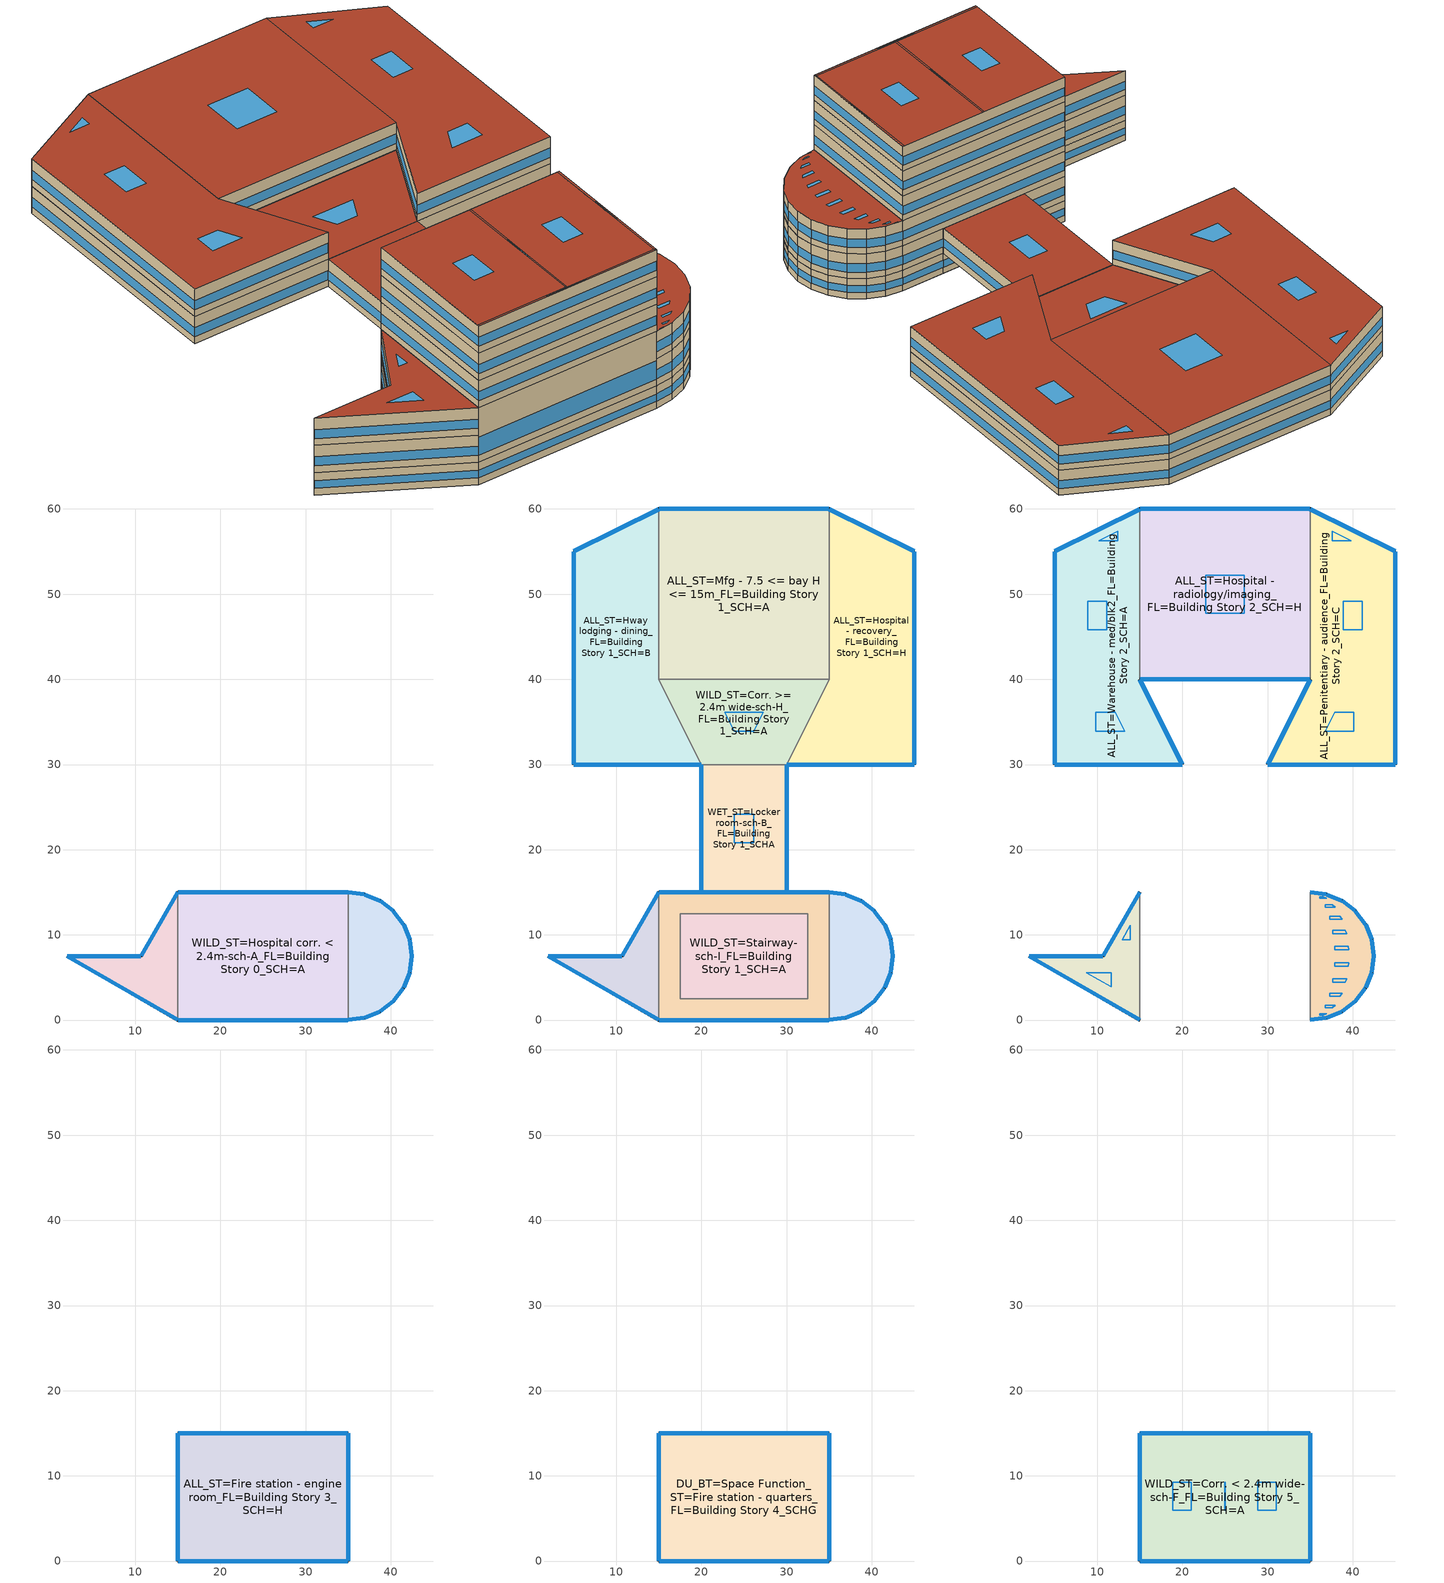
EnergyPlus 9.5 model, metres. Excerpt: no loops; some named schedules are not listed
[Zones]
ALL_ST=Library - stacks_FL=Building Story 0_SCH=C
 floor ground (BTAP-Grnd-Floor-Mass:U-0.757): 35,15 36.94,14.74 38.75,14 40.3,12.8 41.5,11.25 42.24,9.44 42.5,7.5 42.24,5.56 41.5,3.75 40.3,2.2 38.75,1 36.94,0.26 35,0 z-2.5
 wall outside (BTAP-Ext-Wall-Mass:U-0.21): 35,0 36.94,0.26 38.75,1 40.3,2.2 41.5,3.75 42.24,5.56 42.5,7.5 42.24,9.44 41.5,11.25 40.3,12.8 38.75,14 36.94,14.74 35,15 z-2.5:0
 wall to WILD_ST=Hospital corr. < 2.4m-sch-A_FL=Building Story 0_SCH=A (BTAP-Int-Wall): 35,15 35,0 z-2.5:0
 window (BTAP-Ext-FixedWindow:U=0.220 SHGC=0.600): 36.96,0.27 38.73,1 / 42.23,9.46 41.5,11.23 / 40.32,2.22 41.48,3.73 / 41.48,11.27 40.32,12.78 / 42.25,5.58 42.5,7.47 / 38.73,14 36.96,14.73 / 35.03,0 36.92,0.25 / 42.5,7.53 42.25,9.42 / 41.5,3.77 42.23,5.54 / 38.77,1.02 40.28,2.18 / 40.28,12.82 38.77,13.98 / 36.92,14.75 35.03,15 z-1.74:-0.88
WILD_ST=Electrical/Mechanical-sch-D_FL=Building Story 0_SCH=A
 floor ground (BTAP-Grnd-Floor-Mass:U-0.757): 15,15 15,0 2.01,7.5 10.67,7.5 z-2.5
 wall outside (BTAP-Ext-Wall-Mass:U-0.21): 15,15 10.67,7.5 2.01,7.5 15,0 z-2.5:0
 wall to WILD_ST=Hospital corr. < 2.4m-sch-A_FL=Building Story 0_SCH=A (BTAP-Int-Wall): 15,0 15,15 z-2.5:0
 window (BTAP-Ext-FixedWindow:U=0.220 SHGC=0.600): 2.03,7.49 14.98,0.01 / 10.64,7.5 2.04,7.5 / 14.99,14.98 10.68,7.52 z-1.74:-0.9
WILD_ST=Hospital corr. < 2.4m-sch-A_FL=Building Story 0_SCH=A
 floor ground (BTAP-Grnd-Floor-Mass:U-0.757): 35,15 35,0 15,0 15,15 z-2.5
 wall outside (BTAP-Ext-Wall-Mass:U-0.21): 15,0 35,0 / 35,15 30,15 20,15 15,15 z-2.5:0
 window (BTAP-Ext-FixedWindow:U=0.220 SHGC=0.600): 15.03,0 34.97,0 / 29.97,15 20.03,15 / 34.97,15 30.03,15 / 19.97,15 15.03,15 z-1.74:-0.9
ALL_ST=Hospital - recovery_FL=Building Story 1_SCH=H
 floor ground (BTAP-Grnd-Floor-Mass:U-0.757): 35,60 45,55 45,30 30,30 35,40 z0
 wall outside (BTAP-Ext-Wall-Mass:U-0.21): 30,30 45,30 45,55 35,60 z0:3.05
 wall to ALL_ST=Mfg - 7.5 <= bay H <= 15m_FL=Building Story 1_SCH=A (BTAP-Int-Wall): 35,60 35,40 z0:3.05
 wall to WILD_ST=Corr. >= 2.4m wide-sch-H_FL=Building Story 1_SCH=A (BTAP-Int-Wall): 35,40 30,30 z0:3.05
 window (BTAP-Ext-FixedWindow:U=0.220 SHGC=0.600): 44.98,55.01 35.02,59.99 / 45,30.03 45,54.97 / 30.03,30 44.97,30 z0.76:1.78
ALL_ST=Hway lodging - dining_FL=Building Story 1_SCH=B
 floor ground (BTAP-Grnd-Floor-Mass:U-0.757): 15,60 15,40 20,30 5,30 5,55 z0
 wall outside (BTAP-Ext-Wall-Mass:U-0.21): 15,60 5,55 5,30 20,30 z0:3.05
 wall to ALL_ST=Mfg - 7.5 <= bay H <= 15m_FL=Building Story 1_SCH=A (BTAP-Int-Wall): 15,40 15,60 z0:3.05
 wall to WILD_ST=Corr. >= 2.4m wide-sch-H_FL=Building Story 1_SCH=A (BTAP-Int-Wall): 20,30 15,40 z0:3.05
 window (BTAP-Ext-FixedWindow:U=0.220 SHGC=0.600): 5,54.97 5,30.03 / 14.98,59.99 5.02,55.01 / 5.03,30 19.97,30 z0.76:1.78
ALL_ST=Mfg - 7.5 <= bay H <= 15m_FL=Building Story 1_SCH=A
 floor ground (BTAP-Grnd-Floor-Mass:U-0.757): 35,60 35,40 15,40 15,60 z0
 wall outside (BTAP-Ext-Wall-Mass:U-0.21): 35,60 15,60 z0:3.05
 wall to WILD_ST=Corr. >= 2.4m wide-sch-H_FL=Building Story 1_SCH=A (BTAP-Int-Wall): 15,40 35,40 z0:3.05
 window (BTAP-Ext-FixedWindow:U=0.220 SHGC=0.600): 34.97,60 15.03,60 z0.76:1.78
ALL_ST=Museum - restoration_FL=Building Story 1_SCH=A
 floor to WILD_ST=Stairway-sch-I_FL=Building Story 1_SCH=A (BTAP-Int-Floor): 32.5,12.5 32.5,2.5 17.5,2.5 17.5,12.5 z3.05
 floor to WILD_ST=Hospital corr. < 2.4m-sch-A_FL=Building Story 0_SCH=A (BTAP-Int-Floor): 35,15 35,12.5 15,12.5 15,15 z0; 35,12.5 35,2.5 32.5,2.5 32.5,12.5 z0; 17.5,12.5 17.5,2.5 15,2.5 15,12.5 z0; 32.5,12.5 32.5,2.5 17.5,2.5 17.5,12.5 z0; 35,2.5 35,0 15,0 15,2.5 z0
 wall outside (BTAP-Ext-Wall-Mass:U-0.21): 15,0 35,0 z0:6.1; 35,15 15,15 z3.05:6.1; 20,15 15,15 / 35,15 30,15 z0:3.05
 wall to WILD_ST=Mfg - corr. >= 2.4m-sch-H_FL=Building Story 2_SCH=A (BTAP-Int-Wall): 35,0 35,15 z3.05:6.1
 wall to WILD_ST=Hospital corr. >= 2.4m-sch-E_FL=Building Story 1_SCH=A (BTAP-Int-Wall): 35,0 35,15 z0:3.05
 wall to ALL_ST=Religious - fellowship hall_FL=Building Story 1_SCH=C (BTAP-Int-Wall): 15,15 15,0 z0:3.05
 wall to WILD_ST=Stairway-sch-I_FL=Building Story 1_SCH=A (BTAP-Int-Wall): 32.5,2.5 17.5,2.5 17.5,12.5 32.5,12.5 32.5,2.5 z0:3.05
 wall to WET_ST=Locker room-sch-B_FL=Building Story 1_SCHA (BTAP-Int-Wall): 30,15 20,15 z0:3.05
 wall to WILD_ST=Mfg - corr. < 2.4m-sch-I_FL=Building Story 2_SCH=A (BTAP-Int-Wall): 15,15 15,0 z3.05:6.1
 window (BTAP-Ext-FixedWindow:U=0.220 SHGC=0.600): 15.03,0 34.97,0 z0.76:2.8; 34.97,15 15.03,15 z3.81:4.83; 19.97,15 15.03,15 / 34.97,15 30.03,15 z0.76:1.79
ALL_ST=Religious - fellowship hall_FL=Building Story 1_SCH=C
 floor to WILD_ST=Electrical/Mechanical-sch-D_FL=Building Story 0_SCH=A (BTAP-Int-Floor): 15,15 15,0 2.01,7.5 10.67,7.5 z0
 wall outside (BTAP-Ext-Wall-Mass:U-0.21): 15,15 10.67,7.5 2.01,7.5 15,0 z0:3.05
 window (BTAP-Ext-FixedWindow:U=0.220 SHGC=0.600): 2.03,7.49 14.98,0.01 / 10.64,7.5 2.04,7.5 / 14.99,14.98 10.68,7.52 z0.76:1.78
WET_ST=Locker room-sch-B_FL=Building Story 1_SCHA
 floor ground (BTAP-Grnd-Floor-Mass:U-0.757): 30,30 30,15 20,15 20,30 z0
 wall outside (BTAP-Ext-Wall-Mass:U-0.21): 30,15 30,30 / 20,30 20,15 z0:3.05
 wall to WILD_ST=Corr. >= 2.4m wide-sch-H_FL=Building Story 1_SCH=A (BTAP-Int-Wall): 30,30 20,30 z0:3.05
 window (BTAP-Ext-FixedWindow:U=0.220 SHGC=0.600): 30,15.03 30,29.97 / 20,29.97 20,15.03 z0.76:1.78
 roof outside (BTAP-Ext-Roof-Metal:U-0.162): 30,15 30,30 20,30 20,15 z3.05
 skylight (BTAP-Ext-Skylights:U=0.220 SHGC=0.600): 26.12,20.82 26.12,24.18 23.88,24.18 23.88,20.82 z3.05
WILD_ST=Corr. >= 2.4m wide-sch-H_FL=Building Story 1_SCH=A
 floor ground (BTAP-Grnd-Floor-Mass:U-0.757): 35,40 30,30 20,30 15,40 z0
 roof outside (BTAP-Ext-Roof-Metal:U-0.162): 30,30 35,40 15,40 20,30 z3.05
 skylight (BTAP-Ext-Skylights:U=0.220 SHGC=0.600): 26.12,33.88 27.24,36.12 22.76,36.12 23.88,33.88 z3.05
WILD_ST=Hospital corr. >= 2.4m-sch-E_FL=Building Story 1_SCH=A
 floor to ALL_ST=Library - stacks_FL=Building Story 0_SCH=C (BTAP-Int-Floor): 35,15 36.94,14.74 38.75,14 40.3,12.8 41.5,11.25 42.24,9.44 42.5,7.5 42.24,5.56 41.5,3.75 40.3,2.2 38.75,1 36.94,0.26 35,0 z0
 wall outside (BTAP-Ext-Wall-Mass:U-0.21): 35,0 36.94,0.26 38.75,1 40.3,2.2 41.5,3.75 42.24,5.56 42.5,7.5 42.24,9.44 41.5,11.25 40.3,12.8 38.75,14 36.94,14.74 35,15 z0:3.05
 window (BTAP-Ext-FixedWindow:U=0.220 SHGC=0.600): 36.92,14.75 35.03,15 / 38.73,14 36.96,14.73 / 40.28,12.82 38.77,13.98 / 41.48,11.27 40.32,12.78 / 42.23,9.46 41.5,11.23 / 42.5,7.53 42.25,9.42 / 42.25,5.58 42.5,7.47 / 41.5,3.77 42.23,5.54 / 40.32,2.22 41.48,3.73 / 38.77,1.02 40.28,2.18 / 36.96,0.27 38.73,1 / 35.03,0 36.92,0.25 z0.76:1.8
WILD_ST=Stairway-sch-I_FL=Building Story 1_SCH=A
 floor ground (BTAP-Grnd-Floor-Mass:U-0.757): 32.5,12.5 32.5,2.5 17.5,2.5 17.5,12.5 z0
ALL_ST=Hospital - radiology/imaging_FL=Building Story 2_SCH=H
 floor to ALL_ST=Mfg - 7.5 <= bay H <= 15m_FL=Building Story 1_SCH=A (BTAP-Int-Floor): 35,60 35,40 15,40 15,60 z3.05
 wall outside (BTAP-Ext-Wall-Mass:U-0.21): 15,40 35,40 / 35,60 15,60 z3.05:6.1
 wall to ALL_ST=Warehouse - med/blk2_FL=Building Story 2_SCH=A (BTAP-Int-Wall): 15,60 15,40 z3.05:6.1
 wall to ALL_ST=Penitentiary - audience_FL=Building Story 2_SCH=C (BTAP-Int-Wall): 35,40 35,60 z3.05:6.1
 window (BTAP-Ext-FixedWindow:U=0.220 SHGC=0.600): 15.03,40 34.97,40 / 34.97,60 15.03,60 z3.81:4.83
 roof outside (BTAP-Ext-Roof-Metal:U-0.162): 35,40 35,60 15,60 15,40 z6.1
 skylight (BTAP-Ext-Skylights:U=0.220 SHGC=0.600): 27.24,47.76 27.24,52.24 22.76,52.24 22.76,47.76 z6.1
ALL_ST=Penitentiary - audience_FL=Building Story 2_SCH=C
 floor to ALL_ST=Hospital - recovery_FL=Building Story 1_SCH=H (BTAP-Int-Floor): 35,60 45,55 45,30 30,30 35,40 z3.05
 wall outside (BTAP-Ext-Wall-Mass:U-0.21): 35,40 30,30 45,30 45,55 35,60 z3.05:6.1
 window (BTAP-Ext-FixedWindow:U=0.220 SHGC=0.600): 34.99,39.98 30.01,30.02 / 44.98,55.01 35.02,59.99 / 45,30.03 45,54.97 / 30.03,30 44.97,30 z3.81:4.83
 roof outside (BTAP-Ext-Roof-Metal:U-0.162): 45,30 45,55 35,60 35,40 30,30 z6.1
 skylight (BTAP-Ext-Skylights:U=0.220 SHGC=0.600): 40.15,36.12 37.91,36.12 36.79,33.88 40.15,33.88 z6.1; 41.12,49.18 38.88,49.18 38.88,45.82 41.12,45.82 z6.1; 37.59,57.41 37.59,56.29 39.82,56.29 z6.1
ALL_ST=Warehouse - med/blk2_FL=Building Story 2_SCH=A
 floor to ALL_ST=Hway lodging - dining_FL=Building Story 1_SCH=B (BTAP-Int-Floor): 15,60 15,40 20,30 5,30 5,55 z3.05
 wall outside (BTAP-Ext-Wall-Mass:U-0.21): 15,60 5,55 5,30 20,30 15,40 z3.05:6.1
 window (BTAP-Ext-FixedWindow:U=0.220 SHGC=0.600): 5,54.97 5,30.03 / 14.98,59.99 5.02,55.01 / 5.03,30 19.97,30 / 19.99,30.02 15.01,39.98 z3.81:4.83
 roof outside (BTAP-Ext-Roof-Metal:U-0.162): 20,30 15,40 15,60 5,55 5,30 z6.1
 skylight (BTAP-Ext-Skylights:U=0.220 SHGC=0.600): 12.09,36.12 9.85,36.12 9.85,33.88 13.21,33.88 z6.1; 11.12,49.18 8.88,49.18 8.88,45.82 11.12,45.82 z6.1; 12.41,57.41 10.18,56.29 12.41,56.29 z6.1
WILD_ST=Mfg - corr. < 2.4m-sch-I_FL=Building Story 2_SCH=A
 floor to ALL_ST=Religious - fellowship hall_FL=Building Story 1_SCH=C (BTAP-Int-Floor): 15,15 15,0 2.01,7.5 10.67,7.5 z3.05
 wall outside (BTAP-Ext-Wall-Mass:U-0.21): 15,15 10.67,7.5 2.01,7.5 15,0 z3.05:6.1
 window (BTAP-Ext-FixedWindow:U=0.220 SHGC=0.600): 14.99,14.98 10.68,7.52 / 10.64,7.5 2.04,7.5 / 2.03,7.49 14.98,0.01 z3.81:4.83
 roof outside (BTAP-Ext-Roof-Metal:U-0.162): 15,0 15,15 10.67,7.5 2.01,7.5 z6.1
 skylight (BTAP-Ext-Skylights:U=0.220 SHGC=0.600): 11.64,5.56 8.73,5.56 11.64,3.88 z6.1; 13.88,11.12 12.91,9.44 13.88,9.44 z6.1
WILD_ST=Mfg - corr. >= 2.4m-sch-H_FL=Building Story 2_SCH=A
 floor to WILD_ST=Hospital corr. >= 2.4m-sch-E_FL=Building Story 1_SCH=A (BTAP-Int-Floor): 35,15 36.94,14.74 38.75,14 40.3,12.8 41.5,11.25 42.24,9.44 42.5,7.5 42.24,5.56 41.5,3.75 40.3,2.2 38.75,1 36.94,0.26 35,0 z3.05
 wall outside (BTAP-Ext-Wall-Mass:U-0.21): 35,0 36.94,0.26 38.75,1 40.3,2.2 41.5,3.75 42.24,5.56 42.5,7.5 42.24,9.44 41.5,11.25 40.3,12.8 38.75,14 36.94,14.74 35,15 z3.05:6.1
 window (BTAP-Ext-FixedWindow:U=0.220 SHGC=0.600): 40.28,12.82 38.77,13.98 / 36.96,0.27 38.73,1 / 42.23,9.46 41.5,11.23 / 40.32,2.22 41.48,3.73 / 38.77,1.02 40.28,2.18 / 35.03,0 36.92,0.25 / 41.48,11.27 40.32,12.78 / 36.92,14.75 35.03,15 / 38.73,14 36.96,14.73 / 42.25,5.58 42.5,7.47 / 42.5,7.53 42.25,9.42 / 41.5,3.77 42.23,5.54 z3.81:4.85
 roof outside (BTAP-Ext-Roof-Metal:U-0.162): 35,0 36.94,0.26 38.75,1 40.3,2.2 41.5,3.75 42.24,5.56 42.5,7.5 42.24,9.44 41.5,11.25 40.3,12.8 38.75,14 36.94,14.74 35,15 z6.1
 skylight (BTAP-Ext-Skylights:U=0.220 SHGC=0.600): 35.94,0.19 35.5,0.19 35.5,0.13 z6.1; 36.94,0.71 36.1,0.71 36.1,0.55 36.54,0.55 z6.1; 36.54,14.45 36.1,14.45 36.1,14.29 36.94,14.29 z6.1; 35.5,14.87 35.5,14.81 35.94,14.81 z6.1; 37.94,1.73 36.76,1.73 36.76,1.47 37.6,1.47 z6.1; 38.74,3.15 37.29,3.15 37.29,2.8 38.48,2.8 z6.1; 39.29,4.86 37.67,4.86 37.67,4.45 39.12,4.45 z6.1; 39.54,6.75 37.86,6.75 37.86,6.31 39.48,6.31 z6.1; 39.48,8.69 37.86,8.69 37.86,8.25 39.54,8.25 z6.1; 39.12,10.55 37.67,10.55 37.67,10.14 39.29,10.14 z6.1; 38.48,12.2 37.29,12.2 37.29,11.85 38.74,11.85 z6.1; 37.6,13.53 36.76,13.53 36.76,13.27 37.94,13.27 z6.1
ALL_ST=Fire station - engine room_FL=Building Story 3_SCH=H
 floor to ALL_ST=Museum - restoration_FL=Building Story 1_SCH=A (BTAP-Int-Floor): 35,15 35,0 15,0 15,15 z6.1
 wall outside (BTAP-Ext-Wall-Mass:U-0.21): 15,0 35,0 35,15 15,15 15,0 z6.1:9.15
 window (BTAP-Ext-FixedWindow:U=0.220 SHGC=0.600): 15.03,0 34.97,0 / 34.97,15 15.03,15 / 15,14.97 15,0.03 / 35,0.03 35,14.97 z6.86:7.88
DU_BT=Space Function_ST=Fire station - quarters_FL=Building Story 4_SCHG
 floor to ALL_ST=Fire station - engine room_FL=Building Story 3_SCH=H (BTAP-Int-Floor): 35,15 35,0 15,0 15,15 z9.15
 wall outside (BTAP-Ext-Wall-Mass:U-0.21): 35,15 15,15 15,0 35,0 35,15 z9.15:12.2
 window (BTAP-Ext-FixedWindow:U=0.220 SHGC=0.600): 34.97,15 15.03,15 / 15,14.97 15,0.03 / 35,0.03 35,14.97 / 15.03,0 34.97,0 z9.91:10.93
WILD_ST=Corr. < 2.4m wide-sch-F_FL=Building Story 5_SCH=A
 floor to DU_BT=Space Function_ST=Fire station - quarters_FL=Building Story 4_SCHG (BTAP-Int-Floor): 35,15 35,0 15,0 15,15 z12.2
 wall outside (BTAP-Ext-Wall-Mass:U-0.21): 35,0 35,15 15,15 15,0 35,0 z12.2:15.25
 window (BTAP-Ext-FixedWindow:U=0.220 SHGC=0.600): 35,0.03 35,14.97 / 15.03,0 34.97,0 / 34.97,15 15.03,15 / 15,14.97 15,0.03 z12.96:13.98
 roof outside (BTAP-Ext-Roof-Metal:U-0.162): 35,0 34.8,0.2 15,0.2 15,0 z15.25; 24.9,0.2 24.9,15 15,15 15,0.2 z15.25; 34.8,0.2 34.8,15 25.1,15 25.1,0.2 z15.25; 25.1,0.2 25.1,15 24.9,15 24.9,0.2 z15.25; 35,0 35,15 34.8,15 34.8,0.2 z15.25
 skylight (BTAP-Ext-Skylights:U=0.220 SHGC=0.600): 27.2,0.08 27.15,0.12 22.73,0.12 22.73,0.08 z15.25; 21.06,5.95 21.06,9.25 18.84,9.25 18.84,5.95 z15.25; 31.03,5.95 31.03,9.25 28.87,9.25 28.87,5.95 z15.25; 25.02,5.95 25.02,9.25 24.98,9.25 24.98,5.95 z15.25; 34.95,0.15 34.9,0.15 34.95,0.1 z15.25; 34.92,9.25 34.88,9.25 34.88,5.95 34.92,5.95 z15.25
[Building]
EdgeCaseGeometry
[Site:Location]
Calgary Intl AP_AB_CAN: Latitude {deg}=51.114; Longitude {deg}=-114.02; Time Zone {hr}=-7; Elevation {m}=1084.1
[Site:GroundTemperature:BuildingSurface]
19.527, 19.502, 19.536, 19.598, 20.002, 21.64, 22.225, 22.375, 21.449, 20.121, 19.802, 19.633
[Site:WaterMainsTemperature]
Calculation Method=Correlation; Annual Average Outdoor Air Temperature {C}=5; Maximum Difference In Monthly Average Outdoor Air Temperatures {deltaC}=23.3
[SizingPeriod:DesignDay] Day of Month=21; Dry-Bulb Temperature Range Modifier Type=DefaultMultipliers; Humidity Condition Type=Wetbulb; Barometric Pressure {Pa}=88961; Rain Indicator=No; Snow Indicator=No; Daylight Saving Time Indicator=No
Name | Month | Day Type | Maximum Dry-Bulb Temperature {C} | Daily Dry-Bulb Temperature Range {deltaC} | Wetbulb or DewPoint at Maximum Dry-Bulb {C} | Wind Speed {m/s} | Wind Direction {deg} | Solar Model Indicator | ASHRAE Clear Sky Optical Depth for Beam Irradiance (taub) | ASHRAE Clear Sky Optical Depth for Diffuse Irradiance (taud) | Sky Clearness
Calgary Intl AP Ann Clg .4% Condns DB=>MWB | 7 | SummerDesignDay | 28.5 | 12.1 | 16.1 | 4.5 | 160 | ASHRAETau | 0.339 | 2.421
Calgary Intl AP Ann Htg 99.6% Condns DB | 1 | WinterDesignDay | -28.5 | 0 | -28.5 | 2.9 | 200 | ASHRAEClearSky |  |  | 0
[Material] Thermal Absorptance=0.9
Name | Roughness | Thickness {m} | Conductivity {W/m-K} | Density {kg/m3} | Specific Heat {J/kg-K} | Solar Absorptance | Visible Absorptance
1/2IN Gypsum 1 | Smooth | 0.0127 | 0.16 | 784.9 | 830 | 0.4 | 0.4
100mm Normalweight concrete floor 1 | MediumSmooth | 0.1016 | 2.31 | 2322 | 832 | 0.7 | 0.7
1IN Stucco 1 | Smooth | 0.0253 | 0.6918 | 1858 | 837 | 0.7 | 0.92
6 in. Normalweight Concrete Floor 1 | MediumRough | 0.1524 | 2.31 | 2322 | 832 | 0.7 | 0.7
8IN CONCRETE HW RefBldg 1 | Rough | 0.2032 | 1.311 | 2240 | 836.8 | 0.7 | 0.7
G01 13mm gypsum board 1 | Smooth | 0.0127 | 0.16 | 800 | 1090 | 0.7 | 0.5
Metal Roof Surface 1 | Smooth | 0.0008 | 45.28 | 7824 | 500 | 0.7 | 0.7
[Material:NoMass] Roughness=Smooth; Thermal Absorptance=0.9; Solar Absorptance=0.7
Name | Thermal Resistance {m2-K/W} | Visible Absorptance
Typical Carpet Pad | 0.21648 | 0.8
Typical Carpet Pad 2 | 1.25503 | 0.8
Typical Insulation 2 | 4.49096 | 0.7
Typical Insulation 3 | 6.17282 | 0.7
[WindowMaterial:SimpleGlazingSystem]
SimpleGlazing:U=0.220 SHGC=0.600: U-Factor {W/m2-K}=2.2; Solar Heat Gain Coefficient=0.6; Visible Transmittance=0.21
[Construction]
BTAP-Ext-FixedWindow:U=0.220 SHGC=0.600; BTAP-Ext-Skylights:U=0.220 SHGC=0.600: SimpleGlazing:U=0.220 SHGC=0.600
BTAP-Ext-Roof-Metal:U-0.162: Metal Roof Surface 1, Typical Insulation 3
BTAP-Ext-Wall-Mass:U-0.21: 1IN Stucco 1, 8IN CONCRETE HW RefBldg 1, Typical Insulation 2, 1/2IN Gypsum 1
BTAP-Grnd-Floor-Mass:U-0.757: 6 in. Normalweight Concrete Floor 1, Typical Carpet Pad 2
BTAP-Int-Floor: 100mm Normalweight concrete floor 1, Typical Carpet Pad
BTAP-Int-Wall: G01 13mm gypsum board 1, G01 13mm gypsum board 1
[Zone] Multiplier=1; Part of Total Floor Area=Yes
ALL_ST=Fire station - engine room_FL=Building Story 3_SCH=H; ALL_ST=Hospital - radiology/imaging_FL=Building Story 2_SCH=H; ALL_ST=Hospital - recovery_FL=Building Story 1_SCH=H; ALL_ST=Hway lodging - dining_FL=Building Story 1_SCH=B; ALL_ST=Library - stacks_FL=Building Story 0_SCH=C; ALL_ST=Mfg - 7.5 <= bay H <= 15m_FL=Building Story 1_SCH=A; ALL_ST=Museum - restoration_FL=Building Story 1_SCH=A; ALL_ST=Penitentiary - audience_FL=Building Story 2_SCH=C; ALL_ST=Religious - fellowship hall_FL=Building Story 1_SCH=C; ALL_ST=Warehouse - med/blk2_FL=Building Story 2_SCH=A; DU_BT=Space Function_ST=Fire station - quarters_FL=Building Story 4_SCHG; WET_ST=Locker room-sch-B_FL=Building Story 1_SCHA; WILD_ST=Corr. < 2.4m wide-sch-F_FL=Building Story 5_SCH=A; WILD_ST=Corr. >= 2.4m wide-sch-H_FL=Building Story 1_SCH=A; WILD_ST=Electrical/Mechanical-sch-D_FL=Building Story 0_SCH=A; WILD_ST=Hospital corr. < 2.4m-sch-A_FL=Building Story 0_SCH=A; WILD_ST=Hospital corr. >= 2.4m-sch-E_FL=Building Story 1_SCH=A; WILD_ST=Mfg - corr. < 2.4m-sch-I_FL=Building Story 2_SCH=A; WILD_ST=Mfg - corr. >= 2.4m-sch-H_FL=Building Story 2_SCH=A; WILD_ST=Stairway-sch-I_FL=Building Story 1_SCH=A
[ZoneInfiltration:DesignFlowRate] Schedule=Always On Discrete; Design Flow Rate Calculation Method=Flow/ExteriorArea; Flow per Exterior Surface Area {m3/s-m2}=0.00025; Constant Term Coefficient=0; Temperature Term Coefficient=0; Velocity Term Coefficient=0.224; Velocity Squared Term Coefficient=0
Name | Zone or ZoneList
Space 30 Infiltration | ALL_ST=Fire station - engine room_FL=Building Story 3_SCH=H
Space 22 Infiltration | ALL_ST=Hospital - radiology/imaging_FL=Building Story 2_SCH=H
Space 16 Infiltration | ALL_ST=Hospital - recovery_FL=Building Story 1_SCH=H
Space 14 Infiltration | ALL_ST=Hway lodging - dining_FL=Building Story 1_SCH=B
Space 02 Infiltration | ALL_ST=Library - stacks_FL=Building Story 0_SCH=C
Space 17 Infiltration | ALL_ST=Mfg - 7.5 <= bay H <= 15m_FL=Building Story 1_SCH=A
Space 11 Infiltration | ALL_ST=Museum - restoration_FL=Building Story 1_SCH=A
Space 24 Infiltration | ALL_ST=Penitentiary - audience_FL=Building Story 2_SCH=C
Space 10 Infiltration | ALL_ST=Religious - fellowship hall_FL=Building Story 1_SCH=C
Space 23 Infiltration | ALL_ST=Warehouse - med/blk2_FL=Building Story 2_SCH=A
Space 40 Infiltration | DU_BT=Space Function_ST=Fire station - quarters_FL=Building Story 4_SCHG
Space 13 Infiltration | WET_ST=Locker room-sch-B_FL=Building Story 1_SCHA
Space 50 Infiltration | WILD_ST=Corr. < 2.4m wide-sch-F_FL=Building Story 5_SCH=A
Space 15 Infiltration | WILD_ST=Corr. >= 2.4m wide-sch-H_FL=Building Story 1_SCH=A
Space 01 Infiltration | WILD_ST=Electrical/Mechanical-sch-D_FL=Building Story 0_SCH=A
Space 00 Infiltration | WILD_ST=Hospital corr. < 2.4m-sch-A_FL=Building Story 0_SCH=A
Space 12 Infiltration | WILD_ST=Hospital corr. >= 2.4m-sch-E_FL=Building Story 1_SCH=A
Space 21 Infiltration | WILD_ST=Mfg - corr. < 2.4m-sch-I_FL=Building Story 2_SCH=A
Space 20 Infiltration | WILD_ST=Mfg - corr. >= 2.4m-sch-H_FL=Building Story 2_SCH=A
[AvailabilityManager:NightCycle] Applicability Schedule=Always On Discrete; Control Type=CycleOnAny; Thermostat Tolerance {deltaC}=1; Cycling Run Time Control Type=FixedRunTime; Cycling Run Time {s}=3600
Name | Fan Schedule
Availability Manager Night Cycle 1 | sys_1|doas|shr>none|sc>dx|sh>c-e|ssf>cv|zh>b-e|zc>ptac|srf>none| Occ Sch
Availability Manager Night Cycle 2 | sys_2|doas|shr>none|sc>dx||ssf>cv|zh>tpfc|zc>fpfc|srf>none| Occ Sch
Availability Manager Night Cycle 5 | sys_3|mixed|shr>none|sc>dx|sh>c-e|ssf>cv|zh>b-e|zc>none|srf>none| 2 Occ Sch
Availability Manager Night Cycle 3 | sys_3|mixed|shr>none|sc>dx|sh>c-e|ssf>cv|zh>b-e|zc>none|srf>none| Occ Sch
Availability Manager Night Cycle 4 | sys_3|mixed|shr>none|sc>dx|sh>c-e|ssf>cv|zh>b-e|zc>none|srf>none| 1 Occ Sch
Availability Manager Night Cycle 6 | sys_3|mixed|shr>none|sc>dx|sh>c-e|ssf>cv|zh>b-e|zc>none|srf>none| 3 Occ Sch
Availability Manager Night Cycle 7 | sys_4|mixed|shr>none|sc>dx|sh>c-e|ssf>cv|zh>b-e|zc>none|srf>none| Occ Sch
Availability Manager Night Cycle 8 | sys_4|mixed|shr>none|sc>dx|sh>c-e|ssf>cv|zh>b-e|zc>none|srf>none| 1 Occ Sch
Availability Manager Night Cycle 9 | sys_4|mixed|shr>none|sc>dx|sh>c-e|ssf>cv|zh>b-e|zc>none|srf>none| 2 Occ Sch
Availability Manager Night Cycle 10 | sys_4|mixed|shr>none|sc>dx|sh>c-e|ssf>cv|zh>b-e|zc>none|srf>none| 3 Occ Sch
Availability Manager Night Cycle 11 | sys_6|mixed|shr>none|sh>c-e|sc>c-chw|ssf>vv|zh>b-e|zc>none|srf>vv| Occ Sch
Availability Manager Night Cycle 12 | sys_6|mixed|shr>none|sh>c-e|sc>c-chw|ssf>vv|zh>b-e|zc>none|srf>vv| 1 Occ Sch
Availability Manager Night Cycle 13 | sys_6|mixed|shr>none|sh>c-e|sc>c-chw|ssf>vv|zh>b-e|zc>none|srf>vv| 2 Occ Sch
[AvailabilityManager:Scheduled] Schedule=Always On Discrete
Air Loop HVAC Outdoor Air System 1 Availability Manager; Air Loop HVAC Outdoor Air System 13 Availability Manager; Air Loop HVAC Outdoor Air System 9 Availability Manager; Air Loop HVAC Outdoor Air System 7 Availability Manager; Air Loop HVAC Outdoor Air System 8 Availability Manager; Air Loop HVAC Outdoor Air System 10 Availability Manager; Air Loop HVAC Outdoor Air System 2 Availability Manager; Air Loop HVAC Outdoor Air System 3 Availability Manager; Air Loop HVAC Outdoor Air System 11 Availability Manager; Air Loop HVAC Outdoor Air System 12 Availability Manager; Air Loop HVAC Outdoor Air System 4 Availability Manager; Air Loop HVAC Outdoor Air System 5 Availability Manager; Air Loop HVAC Outdoor Air System 6 Availability Manager
[EnergyManagementSystem:Sensor]
OAT: Output:Variable or Output:Meter Index Key=Environment; Output:Variable or Output:Meter=Site Outdoor Air Drybulb Temperature
[EnergyManagementSystem:Actuator] Actuated Component Type=Schedule:Year; Actuated Component Control Type=Schedule Value
Name | Actuated Component Unique
sys4mixedshrnonescdxshcessfcvzhbezcnonesrfnone1ClgSch0 | NECB-A-Thermostat Setpoint-Cooling
sys4mixedshrnonescdxshcessfcvzhbezcnonesrfnone1HtgSch0 | NECB-A-Thermostat Setpoint-Heating
[EnergyManagementSystem:Program]
sys4mixedshrnonescdxshcessfcvzhbezcnonesrfnone1OptimumStartProg0: IF DaylightSavings==0 && DayOfWeek>1 && Hour==5 && OAT<23.9 && OAT>1.7; SET sys4mixedshrnonescdxshcessfcvzhbezcnonesrfnone1ClgSch0 = 29.4; SET sys4mixedshrnonescdxshcessfcvzhbezcnonesrfnone1HtgSch0 = 15.6; ELSEIF DaylightSavings==0 && DayOfWeek==1 && Hour==7 && OAT<23.9 && OAT>1.7; SET sys4mixedshrnonescdxshcessfcvzhbezcnonesrfnone1ClgSch0 = 29.4; SET sys4mixedshrnonescdxshcessfcvzhbezcnonesrfnone1HtgSch0 = 15.6; ELSEIF DaylightSavings==1 && DayOfWeek>1 && Hour==4 && OAT<23.9 && OAT>1.7; SET sys4mixedshrnonescdxshcessfcvzhbezcnonesrfnone1ClgSch0 = 29.4; SET sys4mixedshrnonescdxshcessfcvzhbezcnonesrfnone1HtgSch0 = 15.6; ELSEIF DaylightSavings==1 && DayOfWeek==1 && Hour==6 && OAT<23.9 && OAT>1.7; SET sys4mixedshrnonescdxshcessfcvzhbezcnonesrfnone1ClgSch0 = 29.4; SET sys4mixedshrnonescdxshcessfcvzhbezcnonesrfnone1HtgSch0 = 15.6; ELSE; SET sys4mixedshrnonescdxshcessfcvzhbezcnonesrfnone1ClgSch0 = NULL; SET sys4mixedshrnonescdxshcessfcvzhbezcnonesrfnone1HtgSch0 = NULL; ENDIF
[EnergyManagementSystem:ProgramCallingManager]
sys4mixedshrnonescdxshcessfcvzhbezcnonesrfnone1OptimumStartCallingManager0: BeginTimestepBeforePredictor; sys4mixedshrnonescdxshcessfcvzhbezcnonesrfnone1OptimumStartProg0
[Schedule:Week:Daily]
sys_4|mixed|shr>none|sc>dx|sh>c-e|ssf>cv|zh>b-e|zc>none|srf>none| 2 Occ Sch Week Rule - Jan1-Dec31: sys_4|mixed|shr>none|sc>dx|sh>c-e|ssf>cv|zh>b-e|zc>none|srf>none| 2 Occ Sch Default, sys_4|mixed|shr>none|sc>dx|sh>c-e|ssf>cv|zh>b-e|zc>none|srf>none| 2 Occ Sch Default, sys_4|mixed|shr>none|sc>dx|sh>c-e|ssf>cv|zh>b-e|zc>none|srf>none| 2 Occ Sch Default, sys_4|mixed|shr>none|sc>dx|sh>c-e|ssf>cv|zh>b-e|zc>none|srf>none| 2 Occ Sch Default, sys_4|mixed|shr>none|sc>dx|sh>c-e|ssf>cv|zh>b-e|zc>none|srf>none| 2 Occ Sch Default, sys_4|mixed|shr>none|sc>dx|sh>c-e|ssf>cv|zh>b-e|zc>none|srf>none| 2 Occ Sch Default, sys_4|mixed|shr>none|sc>dx|sh>c-e|ssf>cv|zh>b-e|zc>none|srf>none| 2 Occ Sch Default, sys_4|mixed|shr>none|sc>dx|sh>c-e|ssf>cv|zh>b-e|zc>none|srf>none| 2 Occ Sch Default, sys_4|mixed|shr>none|sc>dx|sh>c-e|ssf>cv|zh>b-e|zc>none|srf>none| 2 Occ Sch Summer Design Day, sys_4|mixed|shr>none|sc>dx|sh>c-e|ssf>cv|zh>b-e|zc>none|srf>none| 2 Occ Sch Winter Design Day, sys_4|mixed|shr>none|sc>dx|sh>c-e|ssf>cv|zh>b-e|zc>none|srf>none| 2 Occ Sch Default, sys_4|mixed|shr>none|sc>dx|sh>c-e|ssf>cv|zh>b-e|zc>none|srf>none| 2 Occ Sch Default
sys_3|mixed|shr>none|sc>dx|sh>c-e|ssf>cv|zh>b-e|zc>none|srf>none| 3 Occ Sch Week Rule - Jan1-Dec31: sys_3|mixed|shr>none|sc>dx|sh>c-e|ssf>cv|zh>b-e|zc>none|srf>none| 3 Occ Sch Default, sys_3|mixed|shr>none|sc>dx|sh>c-e|ssf>cv|zh>b-e|zc>none|srf>none| 3 Occ Sch Default, sys_3|mixed|shr>none|sc>dx|sh>c-e|ssf>cv|zh>b-e|zc>none|srf>none| 3 Occ Sch Default, sys_3|mixed|shr>none|sc>dx|sh>c-e|ssf>cv|zh>b-e|zc>none|srf>none| 3 Occ Sch Default, sys_3|mixed|shr>none|sc>dx|sh>c-e|ssf>cv|zh>b-e|zc>none|srf>none| 3 Occ Sch Default, sys_3|mixed|shr>none|sc>dx|sh>c-e|ssf>cv|zh>b-e|zc>none|srf>none| 3 Occ Sch Default, sys_3|mixed|shr>none|sc>dx|sh>c-e|ssf>cv|zh>b-e|zc>none|srf>none| 3 Occ Sch Default, sys_3|mixed|shr>none|sc>dx|sh>c-e|ssf>cv|zh>b-e|zc>none|srf>none| 3 Occ Sch Default, sys_3|mixed|shr>none|sc>dx|sh>c-e|ssf>cv|zh>b-e|zc>none|srf>none| 3 Occ Sch Summer Design Day, sys_3|mixed|shr>none|sc>dx|sh>c-e|ssf>cv|zh>b-e|zc>none|srf>none| 3 Occ Sch Winter Design Day, sys_3|mixed|shr>none|sc>dx|sh>c-e|ssf>cv|zh>b-e|zc>none|srf>none| 3 Occ Sch Default, sys_3|mixed|shr>none|sc>dx|sh>c-e|ssf>cv|zh>b-e|zc>none|srf>none| 3 Occ Sch Default
sys_3|mixed|shr>none|sc>dx|sh>c-e|ssf>cv|zh>b-e|zc>none|srf>none| 1 Occ Sch Week Rule - Jan1-Dec31: sys_3|mixed|shr>none|sc>dx|sh>c-e|ssf>cv|zh>b-e|zc>none|srf>none| 1 Occ Sch Default, sys_3|mixed|shr>none|sc>dx|sh>c-e|ssf>cv|zh>b-e|zc>none|srf>none| 1 Occ Sch Default, sys_3|mixed|shr>none|sc>dx|sh>c-e|ssf>cv|zh>b-e|zc>none|srf>none| 1 Occ Sch Default, sys_3|mixed|shr>none|sc>dx|sh>c-e|ssf>cv|zh>b-e|zc>none|srf>none| 1 Occ Sch Default, sys_3|mixed|shr>none|sc>dx|sh>c-e|ssf>cv|zh>b-e|zc>none|srf>none| 1 Occ Sch Default, sys_3|mixed|shr>none|sc>dx|sh>c-e|ssf>cv|zh>b-e|zc>none|srf>none| 1 Occ Sch Default, sys_3|mixed|shr>none|sc>dx|sh>c-e|ssf>cv|zh>b-e|zc>none|srf>none| 1 Occ Sch Default, sys_3|mixed|shr>none|sc>dx|sh>c-e|ssf>cv|zh>b-e|zc>none|srf>none| 1 Occ Sch Default, sys_3|mixed|shr>none|sc>dx|sh>c-e|ssf>cv|zh>b-e|zc>none|srf>none| 1 Occ Sch Summer Design Day, sys_3|mixed|shr>none|sc>dx|sh>c-e|ssf>cv|zh>b-e|zc>none|srf>none| 1 Occ Sch Winter Design Day, sys_3|mixed|shr>none|sc>dx|sh>c-e|ssf>cv|zh>b-e|zc>none|srf>none| 1 Occ Sch Default, sys_3|mixed|shr>none|sc>dx|sh>c-e|ssf>cv|zh>b-e|zc>none|srf>none| 1 Occ Sch Default
sys_3|mixed|shr>none|sc>dx|sh>c-e|ssf>cv|zh>b-e|zc>none|srf>none| Occ Sch Week Rule - Jan1-Dec31: sys_3|mixed|shr>none|sc>dx|sh>c-e|ssf>cv|zh>b-e|zc>none|srf>none| Occ Sch Sunday, sys_3|mixed|shr>none|sc>dx|sh>c-e|ssf>cv|zh>b-e|zc>none|srf>none| Occ Sch Default, sys_3|mixed|shr>none|sc>dx|sh>c-e|ssf>cv|zh>b-e|zc>none|srf>none| Occ Sch Default, sys_3|mixed|shr>none|sc>dx|sh>c-e|ssf>cv|zh>b-e|zc>none|srf>none| Occ Sch Default, sys_3|mixed|shr>none|sc>dx|sh>c-e|ssf>cv|zh>b-e|zc>none|srf>none| Occ Sch Default, sys_3|mixed|shr>none|sc>dx|sh>c-e|ssf>cv|zh>b-e|zc>none|srf>none| Occ Sch Default, sys_3|mixed|shr>none|sc>dx|sh>c-e|ssf>cv|zh>b-e|zc>none|srf>none| Occ Sch Saturday, sys_3|mixed|shr>none|sc>dx|sh>c-e|ssf>cv|zh>b-e|zc>none|srf>none| Occ Sch Default, sys_3|mixed|shr>none|sc>dx|sh>c-e|ssf>cv|zh>b-e|zc>none|srf>none| Occ Sch Summer Design Day, sys_3|mixed|shr>none|sc>dx|sh>c-e|ssf>cv|zh>b-e|zc>none|srf>none| Occ Sch Winter Design Day, sys_3|mixed|shr>none|sc>dx|sh>c-e|ssf>cv|zh>b-e|zc>none|srf>none| Occ Sch Default, sys_3|mixed|shr>none|sc>dx|sh>c-e|ssf>cv|zh>b-e|zc>none|srf>none| Occ Sch Default
sys_6|mixed|shr>none|sh>c-e|sc>c-chw|ssf>vv|zh>b-e|zc>none|srf>vv| Occ Sch Week Rule - Jan1-Dec31: sys_6|mixed|shr>none|sh>c-e|sc>c-chw|ssf>vv|zh>b-e|zc>none|srf>vv| Occ Sch Sunday, sys_6|mixed|shr>none|sh>c-e|sc>c-chw|ssf>vv|zh>b-e|zc>none|srf>vv| Occ Sch Default, sys_6|mixed|shr>none|sh>c-e|sc>c-chw|ssf>vv|zh>b-e|zc>none|srf>vv| Occ Sch Default, sys_6|mixed|shr>none|sh>c-e|sc>c-chw|ssf>vv|zh>b-e|zc>none|srf>vv| Occ Sch Default, sys_6|mixed|shr>none|sh>c-e|sc>c-chw|ssf>vv|zh>b-e|zc>none|srf>vv| Occ Sch Default, sys_6|mixed|shr>none|sh>c-e|sc>c-chw|ssf>vv|zh>b-e|zc>none|srf>vv| Occ Sch Default, sys_6|mixed|shr>none|sh>c-e|sc>c-chw|ssf>vv|zh>b-e|zc>none|srf>vv| Occ Sch Default, sys_6|mixed|shr>none|sh>c-e|sc>c-chw|ssf>vv|zh>b-e|zc>none|srf>vv| Occ Sch Default, sys_6|mixed|shr>none|sh>c-e|sc>c-chw|ssf>vv|zh>b-e|zc>none|srf>vv| Occ Sch Summer Design Day, sys_6|mixed|shr>none|sh>c-e|sc>c-chw|ssf>vv|zh>b-e|zc>none|srf>vv| Occ Sch Winter Design Day, sys_6|mixed|shr>none|sh>c-e|sc>c-chw|ssf>vv|zh>b-e|zc>none|srf>vv| Occ Sch Default, sys_6|mixed|shr>none|sh>c-e|sc>c-chw|ssf>vv|zh>b-e|zc>none|srf>vv| Occ Sch Default
sys_3|mixed|shr>none|sc>dx|sh>c-e|ssf>cv|zh>b-e|zc>none|srf>none| 2 Occ Sch Week Rule - Jan1-Dec31: sys_3|mixed|shr>none|sc>dx|sh>c-e|ssf>cv|zh>b-e|zc>none|srf>none| 2 Occ Sch Sunday, sys_3|mixed|shr>none|sc>dx|sh>c-e|ssf>cv|zh>b-e|zc>none|srf>none| 2 Occ Sch Default, sys_3|mixed|shr>none|sc>dx|sh>c-e|ssf>cv|zh>b-e|zc>none|srf>none| 2 Occ Sch Default, sys_3|mixed|shr>none|sc>dx|sh>c-e|ssf>cv|zh>b-e|zc>none|srf>none| 2 Occ Sch Default, sys_3|mixed|shr>none|sc>dx|sh>c-e|ssf>cv|zh>b-e|zc>none|srf>none| 2 Occ Sch Default, sys_3|mixed|shr>none|sc>dx|sh>c-e|ssf>cv|zh>b-e|zc>none|srf>none| 2 Occ Sch Default, sys_3|mixed|shr>none|sc>dx|sh>c-e|ssf>cv|zh>b-e|zc>none|srf>none| 2 Occ Sch Sunday, sys_3|mixed|shr>none|sc>dx|sh>c-e|ssf>cv|zh>b-e|zc>none|srf>none| 2 Occ Sch Default, sys_3|mixed|shr>none|sc>dx|sh>c-e|ssf>cv|zh>b-e|zc>none|srf>none| 2 Occ Sch Summer Design Day, sys_3|mixed|shr>none|sc>dx|sh>c-e|ssf>cv|zh>b-e|zc>none|srf>none| 2 Occ Sch Winter Design Day, sys_3|mixed|shr>none|sc>dx|sh>c-e|ssf>cv|zh>b-e|zc>none|srf>none| 2 Occ Sch Default, sys_3|mixed|shr>none|sc>dx|sh>c-e|ssf>cv|zh>b-e|zc>none|srf>none| 2 Occ Sch Default
sys_2|doas|shr>none|sc>dx||ssf>cv|zh>tpfc|zc>fpfc|srf>none| Occ Sch Week Rule - Jan1-Dec31: sys_2|doas|shr>none|sc>dx||ssf>cv|zh>tpfc|zc>fpfc|srf>none| Occ Sch Sunday, sys_2|doas|shr>none|sc>dx||ssf>cv|zh>tpfc|zc>fpfc|srf>none| Occ Sch Default, sys_2|doas|shr>none|sc>dx||ssf>cv|zh>tpfc|zc>fpfc|srf>none| Occ Sch Default, sys_2|doas|shr>none|sc>dx||ssf>cv|zh>tpfc|zc>fpfc|srf>none| Occ Sch Default, sys_2|doas|shr>none|sc>dx||ssf>cv|zh>tpfc|zc>fpfc|srf>none| Occ Sch Default, sys_2|doas|shr>none|sc>dx||ssf>cv|zh>tpfc|zc>fpfc|srf>none| Occ Sch Default, sys_2|doas|shr>none|sc>dx||ssf>cv|zh>tpfc|zc>fpfc|srf>none| Occ Sch Sunday, sys_2|doas|shr>none|sc>dx||ssf>cv|zh>tpfc|zc>fpfc|srf>none| Occ Sch Default, sys_2|doas|shr>none|sc>dx||ssf>cv|zh>tpfc|zc>fpfc|srf>none| Occ Sch Summer Design Day, sys_2|doas|shr>none|sc>dx||ssf>cv|zh>tpfc|zc>fpfc|srf>none| Occ Sch Winter Design Day, sys_2|doas|shr>none|sc>dx||ssf>cv|zh>tpfc|zc>fpfc|srf>none| Occ Sch Default, sys_2|doas|shr>none|sc>dx||ssf>cv|zh>tpfc|zc>fpfc|srf>none| Occ Sch Default
sys_6|mixed|shr>none|sh>c-e|sc>c-chw|ssf>vv|zh>b-e|zc>none|srf>vv| 2 Occ Sch Week Rule - Jan1-Dec31: sys_6|mixed|shr>none|sh>c-e|sc>c-chw|ssf>vv|zh>b-e|zc>none|srf>vv| 2 Occ Sch Sunday, sys_6|mixed|shr>none|sh>c-e|sc>c-chw|ssf>vv|zh>b-e|zc>none|srf>vv| 2 Occ Sch Default, sys_6|mixed|shr>none|sh>c-e|sc>c-chw|ssf>vv|zh>b-e|zc>none|srf>vv| 2 Occ Sch Default, sys_6|mixed|shr>none|sh>c-e|sc>c-chw|ssf>vv|zh>b-e|zc>none|srf>vv| 2 Occ Sch Default, sys_6|mixed|shr>none|sh>c-e|sc>c-chw|ssf>vv|zh>b-e|zc>none|srf>vv| 2 Occ Sch Default, sys_6|mixed|shr>none|sh>c-e|sc>c-chw|ssf>vv|zh>b-e|zc>none|srf>vv| 2 Occ Sch Default, sys_6|mixed|shr>none|sh>c-e|sc>c-chw|ssf>vv|zh>b-e|zc>none|srf>vv| 2 Occ Sch Default, sys_6|mixed|shr>none|sh>c-e|sc>c-chw|ssf>vv|zh>b-e|zc>none|srf>vv| 2 Occ Sch Default, sys_6|mixed|shr>none|sh>c-e|sc>c-chw|ssf>vv|zh>b-e|zc>none|srf>vv| 2 Occ Sch Summer Design Day, sys_6|mixed|shr>none|sh>c-e|sc>c-chw|ssf>vv|zh>b-e|zc>none|srf>vv| 2 Occ Sch Winter Design Day, sys_6|mixed|shr>none|sh>c-e|sc>c-chw|ssf>vv|zh>b-e|zc>none|srf>vv| 2 Occ Sch Default, sys_6|mixed|shr>none|sh>c-e|sc>c-chw|ssf>vv|zh>b-e|zc>none|srf>vv| 2 Occ Sch Default
sys_6|mixed|shr>none|sh>c-e|sc>c-chw|ssf>vv|zh>b-e|zc>none|srf>vv| 1 Occ Sch Week Rule - Jan1-Dec31: sys_6|mixed|shr>none|sh>c-e|sc>c-chw|ssf>vv|zh>b-e|zc>none|srf>vv| 1 Occ Sch Sunday, sys_6|mixed|shr>none|sh>c-e|sc>c-chw|ssf>vv|zh>b-e|zc>none|srf>vv| 1 Occ Sch Default, sys_6|mixed|shr>none|sh>c-e|sc>c-chw|ssf>vv|zh>b-e|zc>none|srf>vv| 1 Occ Sch Default, sys_6|mixed|shr>none|sh>c-e|sc>c-chw|ssf>vv|zh>b-e|zc>none|srf>vv| 1 Occ Sch Default, sys_6|mixed|shr>none|sh>c-e|sc>c-chw|ssf>vv|zh>b-e|zc>none|srf>vv| 1 Occ Sch Default, sys_6|mixed|shr>none|sh>c-e|sc>c-chw|ssf>vv|zh>b-e|zc>none|srf>vv| 1 Occ Sch Default, sys_6|mixed|shr>none|sh>c-e|sc>c-chw|ssf>vv|zh>b-e|zc>none|srf>vv| 1 Occ Sch Default, sys_6|mixed|shr>none|sh>c-e|sc>c-chw|ssf>vv|zh>b-e|zc>none|srf>vv| 1 Occ Sch Default, sys_6|mixed|shr>none|sh>c-e|sc>c-chw|ssf>vv|zh>b-e|zc>none|srf>vv| 1 Occ Sch Summer Design Day, sys_6|mixed|shr>none|sh>c-e|sc>c-chw|ssf>vv|zh>b-e|zc>none|srf>vv| 1 Occ Sch Winter Design Day, sys_6|mixed|shr>none|sh>c-e|sc>c-chw|ssf>vv|zh>b-e|zc>none|srf>vv| 1 Occ Sch Default, sys_6|mixed|shr>none|sh>c-e|sc>c-chw|ssf>vv|zh>b-e|zc>none|srf>vv| 1 Occ Sch Default
sys_4|mixed|shr>none|sc>dx|sh>c-e|ssf>cv|zh>b-e|zc>none|srf>none| 3 Occ Sch Week Rule - Jan1-Dec31: sys_4|mixed|shr>none|sc>dx|sh>c-e|ssf>cv|zh>b-e|zc>none|srf>none| 3 Occ Sch Sunday, sys_4|mixed|shr>none|sc>dx|sh>c-e|ssf>cv|zh>b-e|zc>none|srf>none| 3 Occ Sch Default, sys_4|mixed|shr>none|sc>dx|sh>c-e|ssf>cv|zh>b-e|zc>none|srf>none| 3 Occ Sch Default, sys_4|mixed|shr>none|sc>dx|sh>c-e|ssf>cv|zh>b-e|zc>none|srf>none| 3 Occ Sch Default, sys_4|mixed|shr>none|sc>dx|sh>c-e|ssf>cv|zh>b-e|zc>none|srf>none| 3 Occ Sch Default, sys_4|mixed|shr>none|sc>dx|sh>c-e|ssf>cv|zh>b-e|zc>none|srf>none| 3 Occ Sch Default, sys_4|mixed|shr>none|sc>dx|sh>c-e|ssf>cv|zh>b-e|zc>none|srf>none| 3 Occ Sch Sunday, sys_4|mixed|shr>none|sc>dx|sh>c-e|ssf>cv|zh>b-e|zc>none|srf>none| 3 Occ Sch Default, sys_4|mixed|shr>none|sc>dx|sh>c-e|ssf>cv|zh>b-e|zc>none|srf>none| 3 Occ Sch Summer Design Day, sys_4|mixed|shr>none|sc>dx|sh>c-e|ssf>cv|zh>b-e|zc>none|srf>none| 3 Occ Sch Winter Design Day, sys_4|mixed|shr>none|sc>dx|sh>c-e|ssf>cv|zh>b-e|zc>none|srf>none| 3 Occ Sch Default, sys_4|mixed|shr>none|sc>dx|sh>c-e|ssf>cv|zh>b-e|zc>none|srf>none| 3 Occ Sch Default
sys_1|doas|shr>none|sc>dx|sh>c-e|ssf>cv|zh>b-e|zc>ptac|srf>none| Occ Sch Week Rule - Jan1-Dec31: sys_1|doas|shr>none|sc>dx|sh>c-e|ssf>cv|zh>b-e|zc>ptac|srf>none| Occ Sch Default, sys_1|doas|shr>none|sc>dx|sh>c-e|ssf>cv|zh>b-e|zc>ptac|srf>none| Occ Sch Default, sys_1|doas|shr>none|sc>dx|sh>c-e|ssf>cv|zh>b-e|zc>ptac|srf>none| Occ Sch Default, sys_1|doas|shr>none|sc>dx|sh>c-e|ssf>cv|zh>b-e|zc>ptac|srf>none| Occ Sch Default, sys_1|doas|shr>none|sc>dx|sh>c-e|ssf>cv|zh>b-e|zc>ptac|srf>none| Occ Sch Default, sys_1|doas|shr>none|sc>dx|sh>c-e|ssf>cv|zh>b-e|zc>ptac|srf>none| Occ Sch Default, sys_1|doas|shr>none|sc>dx|sh>c-e|ssf>cv|zh>b-e|zc>ptac|srf>none| Occ Sch Default, sys_1|doas|shr>none|sc>dx|sh>c-e|ssf>cv|zh>b-e|zc>ptac|srf>none| Occ Sch Default, sys_1|doas|shr>none|sc>dx|sh>c-e|ssf>cv|zh>b-e|zc>ptac|srf>none| Occ Sch Summer Design Day, sys_1|doas|shr>none|sc>dx|sh>c-e|ssf>cv|zh>b-e|zc>ptac|srf>none| Occ Sch Winter Design Day, sys_1|doas|shr>none|sc>dx|sh>c-e|ssf>cv|zh>b-e|zc>ptac|srf>none| Occ Sch Default, sys_1|doas|shr>none|sc>dx|sh>c-e|ssf>cv|zh>b-e|zc>ptac|srf>none| Occ Sch Default
sys_4|mixed|shr>none|sc>dx|sh>c-e|ssf>cv|zh>b-e|zc>none|srf>none| Occ Sch Week Rule - Jan1-Dec31: sys_4|mixed|shr>none|sc>dx|sh>c-e|ssf>cv|zh>b-e|zc>none|srf>none| Occ Sch Sunday, sys_4|mixed|shr>none|sc>dx|sh>c-e|ssf>cv|zh>b-e|zc>none|srf>none| Occ Sch Default, sys_4|mixed|shr>none|sc>dx|sh>c-e|ssf>cv|zh>b-e|zc>none|srf>none| Occ Sch Default, sys_4|mixed|shr>none|sc>dx|sh>c-e|ssf>cv|zh>b-e|zc>none|srf>none| Occ Sch Default, sys_4|mixed|shr>none|sc>dx|sh>c-e|ssf>cv|zh>b-e|zc>none|srf>none| Occ Sch Default, sys_4|mixed|shr>none|sc>dx|sh>c-e|ssf>cv|zh>b-e|zc>none|srf>none| Occ Sch Default, sys_4|mixed|shr>none|sc>dx|sh>c-e|ssf>cv|zh>b-e|zc>none|srf>none| Occ Sch Sunday, sys_4|mixed|shr>none|sc>dx|sh>c-e|ssf>cv|zh>b-e|zc>none|srf>none| Occ Sch Default, sys_4|mixed|shr>none|sc>dx|sh>c-e|ssf>cv|zh>b-e|zc>none|srf>none| Occ Sch Summer Design Day, sys_4|mixed|shr>none|sc>dx|sh>c-e|ssf>cv|zh>b-e|zc>none|srf>none| Occ Sch Winter Design Day, sys_4|mixed|shr>none|sc>dx|sh>c-e|ssf>cv|zh>b-e|zc>none|srf>none| Occ Sch Default, sys_4|mixed|shr>none|sc>dx|sh>c-e|ssf>cv|zh>b-e|zc>none|srf>none| Occ Sch Default
sys_4|mixed|shr>none|sc>dx|sh>c-e|ssf>cv|zh>b-e|zc>none|srf>none| 1 Occ Sch Week Rule - Jan1-Dec31: sys_4|mixed|shr>none|sc>dx|sh>c-e|ssf>cv|zh>b-e|zc>none|srf>none| 1 Occ Sch Sunday, sys_4|mixed|shr>none|sc>dx|sh>c-e|ssf>cv|zh>b-e|zc>none|srf>none| 1 Occ Sch Default, sys_4|mixed|shr>none|sc>dx|sh>c-e|ssf>cv|zh>b-e|zc>none|srf>none| 1 Occ Sch Default, sys_4|mixed|shr>none|sc>dx|sh>c-e|ssf>cv|zh>b-e|zc>none|srf>none| 1 Occ Sch Default, sys_4|mixed|shr>none|sc>dx|sh>c-e|ssf>cv|zh>b-e|zc>none|srf>none| 1 Occ Sch Default, sys_4|mixed|shr>none|sc>dx|sh>c-e|ssf>cv|zh>b-e|zc>none|srf>none| 1 Occ Sch Default, sys_4|mixed|shr>none|sc>dx|sh>c-e|ssf>cv|zh>b-e|zc>none|srf>none| 1 Occ Sch Sunday, sys_4|mixed|shr>none|sc>dx|sh>c-e|ssf>cv|zh>b-e|zc>none|srf>none| 1 Occ Sch Default, sys_4|mixed|shr>none|sc>dx|sh>c-e|ssf>cv|zh>b-e|zc>none|srf>none| 1 Occ Sch Summer Design Day, sys_4|mixed|shr>none|sc>dx|sh>c-e|ssf>cv|zh>b-e|zc>none|srf>none| 1 Occ Sch Winter Design Day, sys_4|mixed|shr>none|sc>dx|sh>c-e|ssf>cv|zh>b-e|zc>none|srf>none| 1 Occ Sch Default, sys_4|mixed|shr>none|sc>dx|sh>c-e|ssf>cv|zh>b-e|zc>none|srf>none| 1 Occ Sch Default
[Schedule:Year]
sys_4|mixed|shr>none|sc>dx|sh>c-e|ssf>cv|zh>b-e|zc>none|srf>none| 2 Occ Sch: sys_4|mixed|shr>none|sc>dx|sh>c-e|ssf>cv|zh>b-e|zc>none|srf>none| 2 Occ Sch Week Rule - Jan1-Dec31, 1, 1, 12, 31
sys_3|mixed|shr>none|sc>dx|sh>c-e|ssf>cv|zh>b-e|zc>none|srf>none| 3 Occ Sch: sys_3|mixed|shr>none|sc>dx|sh>c-e|ssf>cv|zh>b-e|zc>none|srf>none| 3 Occ Sch Week Rule - Jan1-Dec31, 1, 1, 12, 31
sys_3|mixed|shr>none|sc>dx|sh>c-e|ssf>cv|zh>b-e|zc>none|srf>none| 1 Occ Sch: sys_3|mixed|shr>none|sc>dx|sh>c-e|ssf>cv|zh>b-e|zc>none|srf>none| 1 Occ Sch Week Rule - Jan1-Dec31, 1, 1, 12, 31
sys_3|mixed|shr>none|sc>dx|sh>c-e|ssf>cv|zh>b-e|zc>none|srf>none| Occ Sch: sys_3|mixed|shr>none|sc>dx|sh>c-e|ssf>cv|zh>b-e|zc>none|srf>none| Occ Sch Week Rule - Jan1-Dec31, 1, 1, 12, 31
sys_6|mixed|shr>none|sh>c-e|sc>c-chw|ssf>vv|zh>b-e|zc>none|srf>vv| Occ Sch: sys_6|mixed|shr>none|sh>c-e|sc>c-chw|ssf>vv|zh>b-e|zc>none|srf>vv| Occ Sch Week Rule - Jan1-Dec31, 1, 1, 12, 31
NECB-A-Thermostat Setpoint-Heating: NECB-A-Thermostat Setpoint-Heating Week Rule - Jan1-Dec31, 1, 1, 12, 31
NECB-A-Thermostat Setpoint-Cooling: NECB-A-Thermostat Setpoint-Cooling Week Rule - Jan1-Dec31, 1, 1, 12, 31
sys_3|mixed|shr>none|sc>dx|sh>c-e|ssf>cv|zh>b-e|zc>none|srf>none| 2 Occ Sch: sys_3|mixed|shr>none|sc>dx|sh>c-e|ssf>cv|zh>b-e|zc>none|srf>none| 2 Occ Sch Week Rule - Jan1-Dec31, 1, 1, 12, 31
sys_2|doas|shr>none|sc>dx||ssf>cv|zh>tpfc|zc>fpfc|srf>none| Occ Sch: sys_2|doas|shr>none|sc>dx||ssf>cv|zh>tpfc|zc>fpfc|srf>none| Occ Sch Week Rule - Jan1-Dec31, 1, 1, 12, 31
sys_6|mixed|shr>none|sh>c-e|sc>c-chw|ssf>vv|zh>b-e|zc>none|srf>vv| 2 Occ Sch: sys_6|mixed|shr>none|sh>c-e|sc>c-chw|ssf>vv|zh>b-e|zc>none|srf>vv| 2 Occ Sch Week Rule - Jan1-Dec31, 1, 1, 12, 31
sys_6|mixed|shr>none|sh>c-e|sc>c-chw|ssf>vv|zh>b-e|zc>none|srf>vv| 1 Occ Sch: sys_6|mixed|shr>none|sh>c-e|sc>c-chw|ssf>vv|zh>b-e|zc>none|srf>vv| 1 Occ Sch Week Rule - Jan1-Dec31, 1, 1, 12, 31
sys_4|mixed|shr>none|sc>dx|sh>c-e|ssf>cv|zh>b-e|zc>none|srf>none| 3 Occ Sch: sys_4|mixed|shr>none|sc>dx|sh>c-e|ssf>cv|zh>b-e|zc>none|srf>none| 3 Occ Sch Week Rule - Jan1-Dec31, 1, 1, 12, 31
sys_1|doas|shr>none|sc>dx|sh>c-e|ssf>cv|zh>b-e|zc>ptac|srf>none| Occ Sch: sys_1|doas|shr>none|sc>dx|sh>c-e|ssf>cv|zh>b-e|zc>ptac|srf>none| Occ Sch Week Rule - Jan1-Dec31, 1, 1, 12, 31
sys_4|mixed|shr>none|sc>dx|sh>c-e|ssf>cv|zh>b-e|zc>none|srf>none| Occ Sch: sys_4|mixed|shr>none|sc>dx|sh>c-e|ssf>cv|zh>b-e|zc>none|srf>none| Occ Sch Week Rule - Jan1-Dec31, 1, 1, 12, 31
sys_4|mixed|shr>none|sc>dx|sh>c-e|ssf>cv|zh>b-e|zc>none|srf>none| 1 Occ Sch: sys_4|mixed|shr>none|sc>dx|sh>c-e|ssf>cv|zh>b-e|zc>none|srf>none| 1 Occ Sch Week Rule - Jan1-Dec31, 1, 1, 12, 31
[Schedule:Constant]
Always On Discrete: Hourly Value=1
